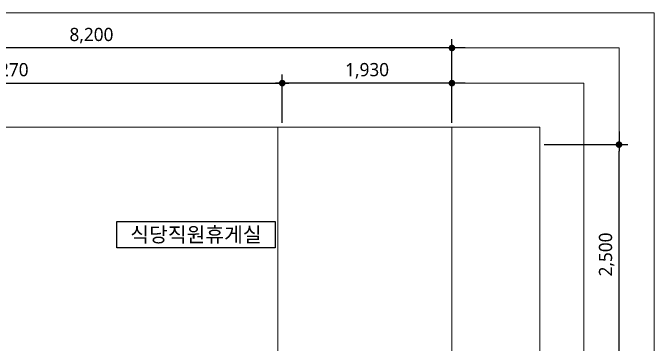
# Model space of a CAD drawing. Header units: millimetres. Extents: x -423835 to -174325, y -1379898 to -1311126.
# Drawn here: x -263883 to -256589, y -1355889 to -1352118 of the extents above; entities that cross this region are included whole.
import ezdxf
from ezdxf.enums import TextEntityAlignment as Align

# ---------------------------------------------------------------- set-up
doc = ezdxf.new("R2010")
doc.units = ezdxf.units.MM
doc.header["$LTSCALE"] = 100
doc.header["$MEASUREMENT"] = 0
doc.header["$PDSIZE"] = -10
doc.linetypes.add('CEN', pattern=[62, 60, -1, 0, -1])
doc.layers.get('0').update_dxf_attribs({"linetype": 'CONTINUOUS'})
doc.layers.get('Defpoints').update_dxf_attribs({"color": 153, "linetype": 'CONTINUOUS'})
for name, color, linetype, lineweight in [('A-AXIS-LINE', 1, 'CEN', 15), ('A-MKXX-NAME', 3, 'CONTINUOUS', 25), ('A-MKXX-SYMB', 7, 'CONTINUOUS', 25)]:
    doc.layers.add(name, color=color, linetype=linetype, lineweight=lineweight)
doc.layers.add('A-DIMS', color=7, linetype='CONTINUOUS')
doc.layers.add('A-XXXX-NPLT', color=144, linetype='CONTINUOUS', lineweight=0, plot=False)
doc.styles.add('HY울릉도L', font='')
doc.styles.add('맑은고딕', font='malgun.ttf')
doc.styles.get('HY울릉도L').set_extended_font_data('HYwulM')
doc.dimstyles.new('CDIM', dxfattribs={"dimtxt": 3, "dimasz": 1.5, "dimexe": 2, "dimexo": 1, "dimgap": 1, "dimtad": 1, "dimdec": 0, "dimrnd": 0.5, "dimzin": 0, "dimdsep": 32, "dimlunit": 6, "dimtxsty": 'HY울릉도L', "dimblk1": '_CIDOT', "dimblk2": '_CIDOT', "dimsah": 1, "dimcen": 5.5, "dimclrd": 2, "dimclre": 2, "dimclrt": 7, "dimadec": 0, "dimazin": 0, "dimtfac": 1, "dimtdec": 0, "dimtix": 1, "dimtmove": 2, "dimatfit": 1, "dimldrblk": '_CIDOT', "dimfxl": 1, "dimtolj": 1, "dimtzin": 0, "dimlwd": -1, "dimarcsym": 0})

# ---------------------------------------------------------------- blocks, each defined once
blk = doc.blocks.new('_CIDOT')
at = {"color": 0, "linetype": 'ByBlock'}
blk.add_line((2, 0), (-1, 0), dxfattribs=at)
at = {"color": 0, "linetype": 'ByBlock', "const_width": 0.5}
blk.add_lwpolyline([(-0.25, 0, 1), (0.25, 0, 1)], format="xyb", close=True, dxfattribs=at)
blk = doc.blocks.new('*D274')
at = {"layer": 'A-DIMS', "lineweight": -2, "transparency": 16777216}
for p, q in [((-267089.2, -1353368.3), (-267089.2, -1352818.3)), ((-260819.2, -1353368.3), (-260819.2, -1352818.3))]:
    blk.add_line(p, q, dxfattribs=at)
at = {"layer": 'A-DIMS', "transparency": 16777216}
blk.add_line((-267014.2, -1352918.3), (-260894.2, -1352918.3), dxfattribs=at)
at = {"layer": 'Defpoints', "color": 0, "transparency": 16777216}
for p in [(-260819.2, -1352918.3), (-267089.2, -1353418.3), (-260819.2, -1353418.3)]:
    blk.add_point(p, dxfattribs=at)
at = {"layer": 'A-DIMS', "transparency": 16777216, "xscale": 75, "yscale": 75, "zscale": 75, "rotation": 180}
blk.add_blockref('_CIDOT', (-267089.2, -1352918.3), dxfattribs=at)
at = {"layer": 'A-DIMS', "transparency": 16777216, "xscale": 75, "yscale": 75, "zscale": 75}
blk.add_blockref('_CIDOT', (-260819.2, -1352918.3), dxfattribs=at)
at = {"layer": 'A-DIMS', "color": 3, "transparency": 16777216, "insert": (-263954.2, -1352778.2), "char_height": 150, "attachment_point": 5, "style": '맑은고딕'}
blk.add_mtext('\\A1;6,270', dxfattribs=at)
blk = doc.blocks.new('*D275')
at = {"layer": 'A-DIMS', "lineweight": -2, "transparency": 16777216}
for p, q in [((-267089.2, -1353368.3), (-267089.2, -1352418.3)), ((-258889.2, -1353368.3), (-258889.2, -1352418.3))]:
    blk.add_line(p, q, dxfattribs=at)
at = {"layer": 'A-DIMS', "transparency": 16777216}
blk.add_line((-258964.2, -1352518.3), (-267014.2, -1352518.3), dxfattribs=at)
at = {"layer": 'Defpoints', "color": 0, "transparency": 16777216}
for p in [(-267089.2, -1352518.3), (-267089.2, -1353418.3), (-258889.2, -1353418.3)]:
    blk.add_point(p, dxfattribs=at)
at = {"layer": 'A-DIMS', "transparency": 16777216, "xscale": 75, "yscale": 75, "zscale": 75, "rotation": 180}
blk.add_blockref('_CIDOT', (-267089.2, -1352518.3), dxfattribs=at)
at = {"layer": 'A-DIMS', "transparency": 16777216, "xscale": 75, "yscale": 75, "zscale": 75}
blk.add_blockref('_CIDOT', (-258889.2, -1352518.3), dxfattribs=at)
at = {"layer": 'A-DIMS', "color": 3, "transparency": 16777216, "insert": (-262989.2, -1352378.2), "char_height": 150, "attachment_point": 5, "style": '맑은고딕'}
blk.add_mtext('\\A1;8,200', dxfattribs=at)
blk = doc.blocks.new('*D276')
at = {"layer": 'A-DIMS', "lineweight": -2, "transparency": 16777216}
for p, q in [((-260819.2, -1353368.3), (-260819.2, -1352818.3)), ((-258889.2, -1353368.3), (-258889.2, -1352818.3))]:
    blk.add_line(p, q, dxfattribs=at)
at = {"layer": 'A-DIMS', "transparency": 16777216}
blk.add_line((-258964.2, -1352918.3), (-260744.2, -1352918.3), dxfattribs=at)
at = {"layer": 'Defpoints', "color": 0, "transparency": 16777216}
for p in [(-260819.2, -1352918.3), (-260819.2, -1353418.3), (-258889.2, -1353418.3)]:
    blk.add_point(p, dxfattribs=at)
at = {"layer": 'A-DIMS', "transparency": 16777216, "xscale": 75, "yscale": 75, "zscale": 75, "rotation": 180}
blk.add_blockref('_CIDOT', (-260819.2, -1352918.3), dxfattribs=at)
at = {"layer": 'A-DIMS', "transparency": 16777216, "xscale": 75, "yscale": 75, "zscale": 75}
blk.add_blockref('_CIDOT', (-258889.2, -1352918.3), dxfattribs=at)
at = {"layer": 'A-DIMS', "color": 3, "transparency": 16777216, "insert": (-259854.2, -1352777.8), "char_height": 150, "attachment_point": 5, "style": '맑은고딕'}
blk.add_mtext('\\A1;1,930', dxfattribs=at)
blk = doc.blocks.new('*D300')
at = {"layer": 'A-DIMS', "lineweight": -2, "transparency": 16777216}
for p, q in [((-257839.2, -1353618.3), (-256889.2, -1353618.3)), ((-257839.2, -1356118.3), (-256889.2, -1356118.3))]:
    blk.add_line(p, q, dxfattribs=at)
at = {"layer": 'A-DIMS', "transparency": 16777216}
blk.add_line((-256989.2, -1356043.3), (-256989.2, -1353693.3), dxfattribs=at)
at = {"layer": 'Defpoints', "color": 0, "transparency": 16777216}
for p in [(-257889.2, -1353618.3), (-256989.2, -1353618.3), (-257889.2, -1356118.3)]:
    blk.add_point(p, dxfattribs=at)
at = {"layer": 'A-DIMS', "transparency": 16777216, "xscale": 75, "yscale": 75, "zscale": 75}
for p, rotation in [((-256989.2, -1353618.3), 90), ((-256989.2, -1356118.3), 270)]:
    blk.add_blockref('_CIDOT', p, dxfattribs=dict(at, rotation=rotation))
at = {"layer": 'A-DIMS', "color": 3, "transparency": 16777216, "insert": (-257129.3, -1354868.3), "char_height": 150, "attachment_point": 5, "rotation": 90, "style": '맑은고딕'}
blk.add_mtext('\\A1;2,500', dxfattribs=at)

msp = doc.modelspace()

# ---------------------------------------------------------------- linework, layer by layer
at = {"layer": 'A-AXIS-LINE', "ltscale": 50}
for points in [[(-260869.2, -1353418.3), (-260869.2, -1365318.3)], [(-258889.2, -1353418.3), (-258889.2, -1365318.3)]]:
    msp.add_lwpolyline(points, dxfattribs=at)
at = {"layer": 'A-MKXX-SYMB'}
msp.add_lwpolyline([(-260899.9, -1354791.6), (-262701, -1354791.6), (-262701, -1354491.4), (-260899.9, -1354491.4)], close=True, dxfattribs=at)
at = {"layer": 'A-XXXX-NPLT'}
for points in [[(-256589.2, -1352118.3), (-269889.2, -1352118.3), (-269889.2, -1366618.3), (-256589.2, -1366618.3)], [(-256989.2, -1352518.3), (-269489.2, -1352518.3), (-269489.2, -1366218.3), (-256989.2, -1366218.3)], [(-257389.2, -1352918.3), (-269089.2, -1352918.3), (-269089.2, -1365818.3), (-257389.2, -1365818.3)], [(-257889.2, -1353418.3), (-268589.2, -1353418.3), (-268589.2, -1365318.3), (-257889.2, -1365318.3)]]:
    msp.add_lwpolyline(points, close=True, dxfattribs=at)

# ---------------------------------------------------------------- texts
at = {"layer": 'A-MKXX-NAME', "style": '맑은고딕'}
msp.add_text('식당직원휴게실', height=170, dxfattribs=at).set_placement((-261800.5, -1354641.5), align=Align.MIDDLE_CENTER)

# ---------------------------------------------------------------- dimensions: what is measured, and where the dimension line sits
at = {"layer": 'A-DIMS'}
for base, p1, p2, picture, middle in [((-267089.2, -1352518.3), (-258889.2, -1353418.3), (-267089.2, -1353418.3), '*D275', (-262989.2, -1352378.2)), ((-260819.2, -1352918.3), (-267089.2, -1353418.3), (-260819.2, -1353418.3), '*D274', (-263954.2, -1352778.2))]:
    dim = msp.add_linear_dim(base=base, p1=p1, p2=p2, dimstyle='CDIM', override={"dimscale": 50, "dimtxt": 3, "dimtxsty": '맑은고딕', "dimclrd": 256, "dimclre": 256, "dimclrt": 3}, dxfattribs=at)
    dim.commit()
    dim.dimension.update_dxf_attribs({"geometry": picture, "text_midpoint": middle})
for base, p1, p2, angle, picture, middle in [((-260819.2, -1352918.3), (-258889.2, -1353418.3), (-260819.2, -1353418.3), 180, '*D276', (-259854.2, -1352777.8)), ((-256989.2, -1353618.3), (-257889.2, -1356118.3), (-257889.2, -1353618.3), 90, '*D300', (-257129.3, -1354868.3))]:
    dim = msp.add_linear_dim(base=base, p1=p1, p2=p2, angle=angle, dimstyle='CDIM', override={"dimscale": 50, "dimtxt": 3, "dimtxsty": '맑은고딕', "dimclrd": 256, "dimclre": 256, "dimclrt": 3}, dxfattribs=at)
    dim.commit()
    dim.dimension.update_dxf_attribs({"geometry": picture, "text_midpoint": middle})

doc.saveas('drawing.dxf')
